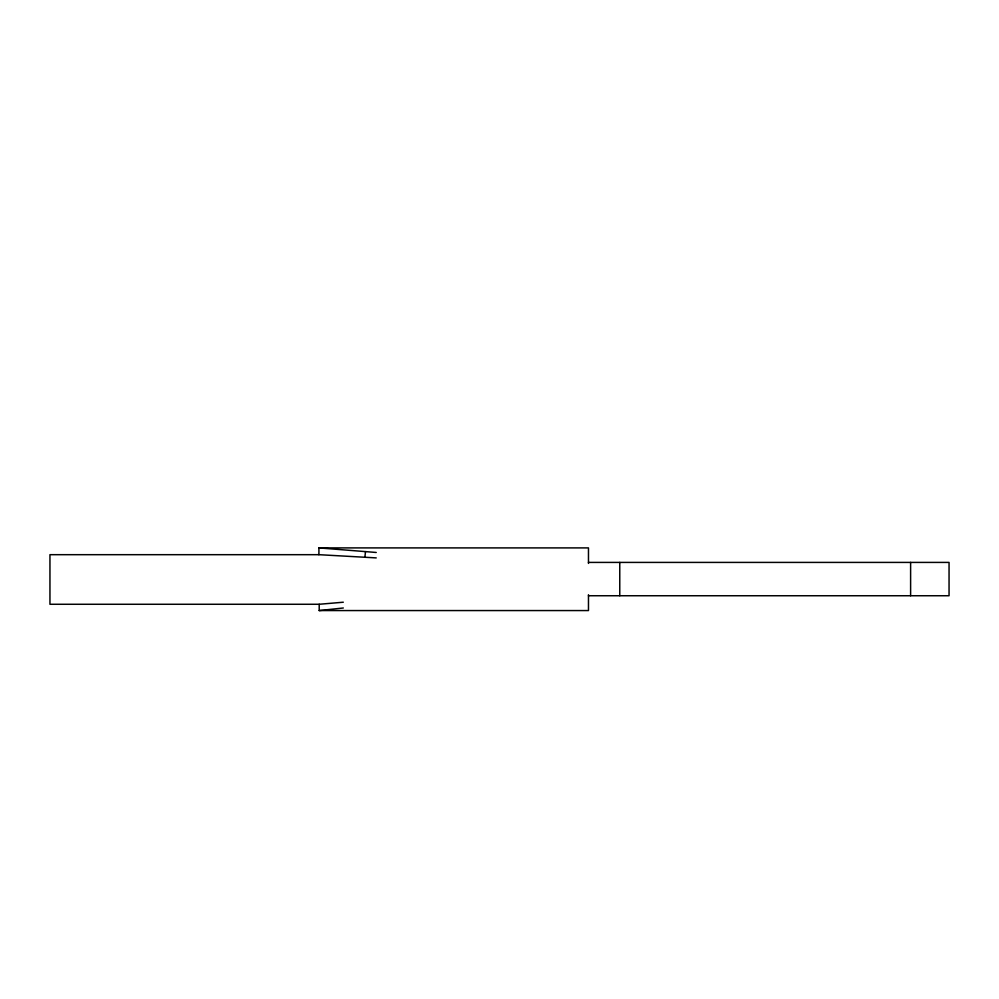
<?xml version="1.0" encoding="UTF-8"?>
<svg xmlns="http://www.w3.org/2000/svg" width="999" height="999" viewBox="0 0 999 999"><rect width="100%" height="100%" fill="white"/><g stroke="black" fill="none" stroke-linecap="round" stroke-linejoin="round"><path stroke-width="1.5" d="M365.497 551.61L364.885 557.255M376.236 557.904A473.826 9.84 3.2 0 0 370.204 557.554L318.918 554.682L318.918 547.902L588.473 547.902L588.473 563.411M318.918 554.682L49.95 554.682L49.95 604.27L319.205 604.27A446.178 12.675 -4.8 0 0 343.306 602.21M588.473 562.412L949.05 562.412L949.05 595.741L588.473 595.741M319.205 604.27L319.205 610.564L588.473 610.564L588.473 594.742M318.918 547.902L370.217 551.985A474.65 12.912 4.5 0 1 376.236 552.472M910.613 562.412L910.613 595.741M619.767 562.412L619.767 595.741M343.319 607.991A447.165 15.822 -6 0 1 319.205 610.564"/></g></svg>
